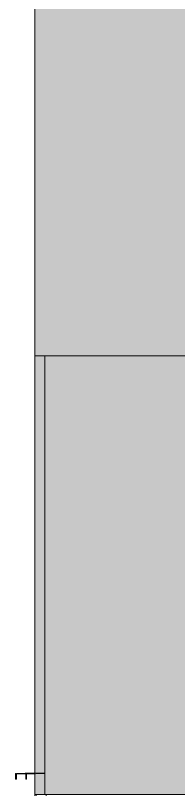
# Model space of a CAD drawing. Header units: millimetres. Extents: x -155050 to -36395, y -2753 to 7638.
# Drawn here: x -59449 to -59023, y 550 to 2592 of the extents above; entities that cross this region are included whole.
import ezdxf

# ---------------------------------------------------------------- set-up
doc = ezdxf.new("R2010")
doc.units = ezdxf.units.MM
doc.layers.add('A-GLAZ', color=7, linetype='Continuous', lineweight=9)
doc.layers.add('A-WALL', color=7, linetype='Continuous', lineweight=9)
for name, color, linetype, lineweight, true_color in [('A-GLAZ-3', 7, 'Continuous', 9, 0x787878), ('A-WALL-1', 7, 'Continuous', 9, 0xd7d5cb), ('A-WALL-2', 7, 'Continuous', 9, 0x004080)]:
    doc.layers.add(name, color=color, linetype=linetype, lineweight=lineweight, true_color=true_color)

# ---------------------------------------------------------------- blocks, each defined once
blk = doc.blocks.new('OKNO_1k - Okno Hala 1000x1000-586513-Řez 5')
at = {"layer": 'A-GLAZ-3'}
blk.add_hatch(color=256, dxfattribs=at).paths.add_polyline_path([(180794.2, 589.8), (180794.2, 603.2), (180842.2, 605.4), (180842.2, 606.8), (180792.2, 605.2), (180792.2, 589.8)])
at = {"layer": 'A-GLAZ'}
for p, q in [((180842.2, 606.8), (180792.2, 605.2)), ((180792.2, 605.2), (180792.2, 589.8)), ((180794.2, 603.2), (180842.2, 604.8)), ((180794.2, 589.8), (180794.2, 603.2)), ((180792.2, 589.8), (180794.2, 589.8))]:
    blk.add_line(p, q, dxfattribs=at)
blk = doc.blocks.new('OKNO_1k - Okno Hala 1000x1000-V39-Řez 5')
at = {"layer": 'A-GLAZ-3'}
blk.add_hatch(color=256, dxfattribs=at).paths.add_polyline_path([(180767.7, 589.8), (180767.7, 603.2), (180815.7, 605.9), (180815.7, 606.8), (180765.7, 605.2), (180765.7, 589.8)])
at = {"layer": 'A-GLAZ'}
for p, q in [((180815.7, 606.8), (180765.7, 605.2)), ((180765.7, 605.2), (180765.7, 589.8)), ((180767.7, 603.2), (180792.2, 604)), ((180767.7, 589.8), (180767.7, 603.2)), ((180765.7, 589.8), (180767.7, 589.8))]:
    blk.add_line(p, q, dxfattribs=at)

msp = doc.modelspace()

# ---------------------------------------------------------------- hatches: boundary and pattern name
at = {"layer": 'A-WALL-1'}
h = msp.add_hatch(color=256, dxfattribs=at)
h.paths.add_polyline_path([(-51932.2, 1700), (-47226, 1700), (-47226, 2750), (-43226, 2750), (-43226, 1700), (-40058.4, 1700), (-40058.4, 2785.6), (-40062, 2785.6), (-40062, 2792.6), (-40058.4, 2792.6), (-40058.4, 2846.6), (-59198.5, 2846.6), (-59198.5, 1700), (-56198.5, 1700), (-56198.5, 2750), (-52226, 2750), (-52226, 1700), (-52028.1, 1700)])
h.paths.add_polyline_path([(-43493.5, 2853.6), (-40058.4, 2853.6), (-40058.4, 3785.6), (-40062, 3785.6), (-40062, 3792.6), (-40058.4, 3792.6), (-40058.4, 3846.6), (-59198.5, 3846.6), (-59198.5, 2853.6), (-43685.3, 2853.6)])
h.paths.add_polyline_path([(-56151.6, 3853.6), (-40058.4, 3853.6), (-40058.4, 5053.6), (-49726, 5941.9), (-59198.5, 5071.5), (-59198.5, 3853.6), (-56343.4, 3853.6)])
h = msp.add_hatch(color=256, dxfattribs=at)
h.paths.add_polyline_path([(-59198.5, 1700), (-59198.5, 2846.6), (-59398.5, 2846.6), (-59398.5, 2792.6), (-59395, 2792.6), (-59395, 2785.6), (-59398.5, 2785.6), (-59398.5, 1700), (-59220.3, 1700)])
h.paths.add_polyline_path([(-59220.3, 2853.6), (-59198.5, 2853.6), (-59198.5, 3846.6), (-59398.5, 3846.6), (-59398.5, 3792.6), (-59395, 3792.6), (-59395, 3785.6), (-59398.5, 3785.6), (-59398.5, 2853.6)])
h.paths.add_polyline_path([(-59220.3, 3853.6), (-59198.5, 3853.6), (-59198.5, 5071.5), (-59398.5, 5053.1), (-59398.5, 3853.6)])
at = {"layer": 'A-WALL-2'}
h = msp.add_hatch(color=256, dxfattribs=at)
h.paths.add_polyline_path([(-59372, 550), (-59372, 604.8), (-59398.5, 603.2), (-59398.5, 550)])
h.paths.add_polyline_path([(-59398.5, 605.9), (-59372, 606.8), (-59372, 1700), (-59398.5, 1700), (-59398.5, 610)])
msp.add_hatch(color=256, dxfattribs=at).paths.add_polyline_path([(-59364.1, 550), (-59172, 550), (-59172.3, 1700), (-59372, 1700), (-59372, 550)])
h = msp.add_hatch(color=256, dxfattribs=at)
h.paths.add_polyline_path([(-59172, 550), (-56223.5, 550), (-56223.5, 1700), (-59172, 1700), (-59172, 580.7)])
h.paths.add_polyline_path([(-40089.2, 550), (-40080, 550), (-40080, 1700), (-43218.5, 1700), (-43218.5, 550), (-40137.2, 550)])
h.paths.add_polyline_path([(-52223.5, 550), (-47218.5, 550), (-47218.5, 1700), (-52223.5, 1700), (-52223.5, 580.7)])

# ---------------------------------------------------------------- linework, layer by layer
at = {"layer": 'A-WALL'}
for p, q in [((-59398.5, 605.9), (-59398.5, 2785.6)), ((-59398.5, 1700), (-56198.5, 1700)), ((-59372, 550), (-59372, 1700)), ((-59398.5, 550), (-59398.5, 604.2)), ((-59398.5, 546.6), (-59398.5, 550)), ((-59372, 550), (-59398.5, 550)), ((-59395, 550), (-59395, 546.6)), ((-56223.5, 550), (-59372, 550)), ((-59368.5, 550), (-59368.5, 546.6))]:
    msp.add_line(p, q, dxfattribs=at)

# ---------------------------------------------------------------- block references
at = {"layer": 'A-GLAZ'}
for name in ['OKNO_1k - Okno Hala 1000x1000-V39-Řez 5', 'OKNO_1k - Okno Hala 1000x1000-586513-Řez 5']:
    msp.add_blockref(name, (-240214.2, 0), dxfattribs=at)

doc.saveas('drawing.dxf')
